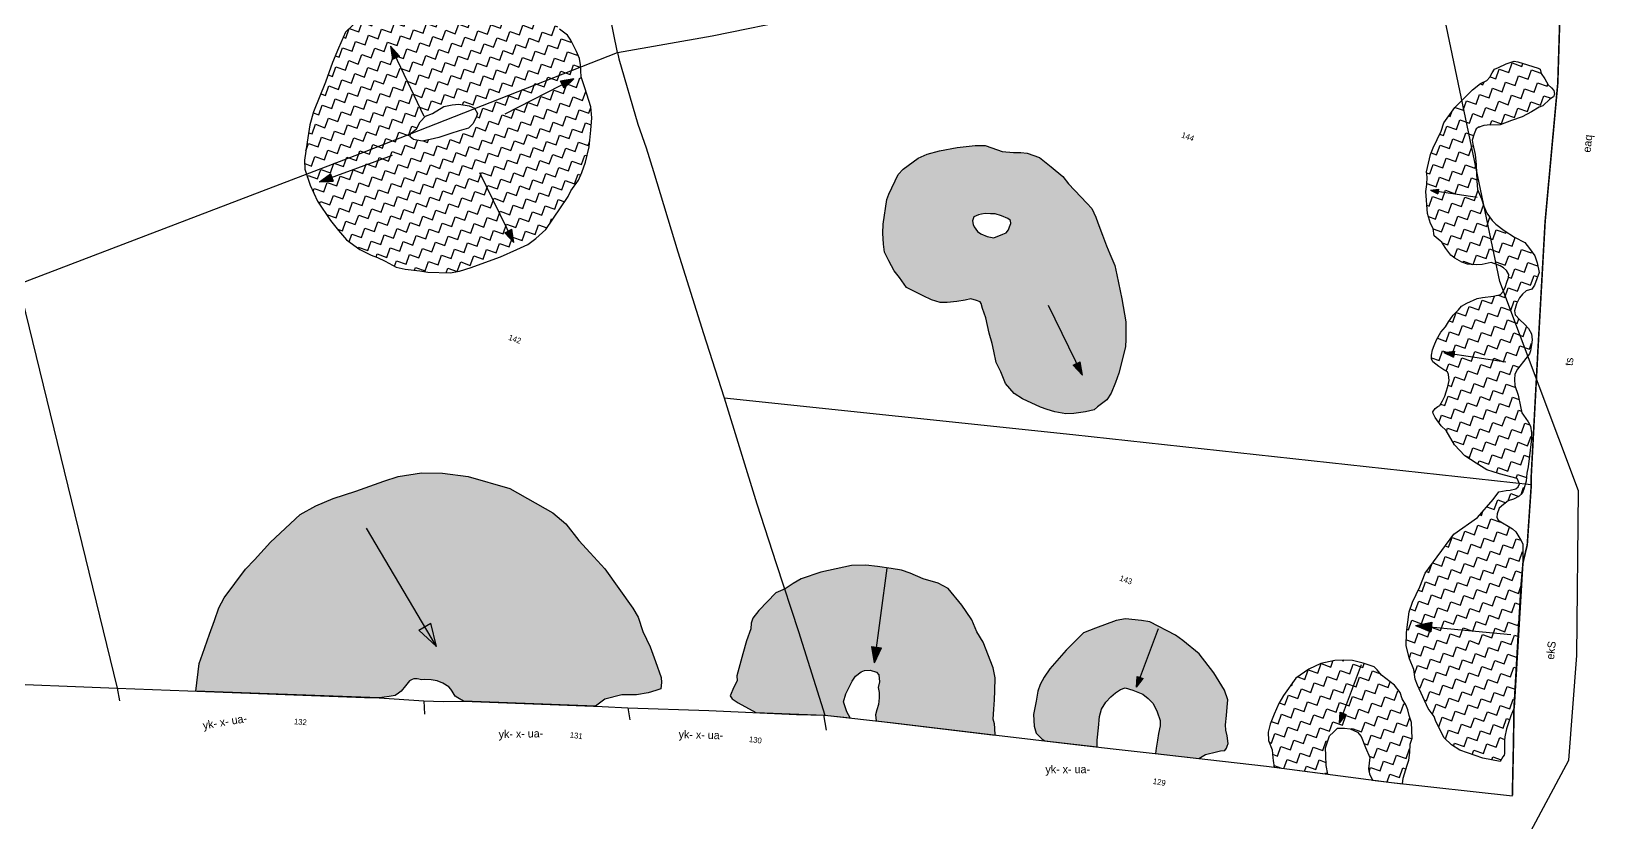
# Model space of a CAD drawing. Header units: metres. Extents: x 288056 to 292226, y 2022917 to 2025940.
# Drawn here: x 290928 to 291909, y 2024286 to 2024783 of the extents above; entities that cross this region are included whole.
import ezdxf
from ezdxf.enums import TextEntityAlignment as Align

# ---------------------------------------------------------------- set-up
doc = ezdxf.new("R2010")
doc.units = ezdxf.units.M
doc.header["$MEASUREMENT"] = 0
for name, color, linetype in [('POLY_HATCH', 12, 'Continuous'), ('POLY_PARCEL', 6, 'Continuous'), ('SYM_ARROW', 1, 'Continuous'), ('TEXT_MAPOUT', 7, 'Continuous'), ('TEXT_PARCEL', 7, 'Continuous'), ('V_BOUND_LINE', 7, 'Continuous'), ('VILLAGE BOUNDRY', 5, 'Continuous')]:
    doc.layers.add(name, color=color, linetype=linetype)
doc.styles.add('TEXT_MAP', font='', dxfattribs={"height": 1.8})
doc.styles.get('TEXT_MAP').set_extended_font_data('Kruti Dev 050')
pattern_1 = [(0, (0, 0), (3.175, 3.175), [3.175, -3.175]), (90, (3.175, 0), (-3.175, 3.175), [3.175, -3.175])]

# ---------------------------------------------------------------- blocks, each defined once
blk = doc.blocks.new('ARROWASPECT')
h = blk.add_hatch(color=256)
h.paths.add_polyline_path([(2.85, -2.85), (3.72, -1.98), (0, 0)])
h.paths.add_polyline_path([(0, 0), (1.98, -3.72), (2.85, -2.85)])
for points in [[(0, 0), (17.15, -17.15)], [(0, 0), (1.98, -3.72)], [(0, 0), (3.72, -1.98)], [(3.72, -1.98), (1.98, -3.72)]]:
    blk.add_lwpolyline(points)
blk = doc.blocks.new('CKKG')
at = {"layer": 'POLY_HATCH'}
h = blk.add_hatch(dxfattribs=at)
h.set_pattern_fill('ZIGZAG', color=256, style=0)
h.set_pattern_definition(pattern_1)
h.paths.add_polyline_path([(550.67, 354.79), (549.66, 358.54), (548.21, 361.71), (544.46, 366.62), (542.3, 369.5), (540.85, 373.03), (539.84, 374.77), (538.26, 376.5), (535.37, 379.24), (533.93, 380.39), (530.9, 381.26), (527.29, 383.71), (525.12, 384.72), (522.09, 386.02), (518.78, 386.88), (515.6, 387.31), (510.84, 387.31), (505.21, 386.45), (496.98, 385.01), (490.92, 382.55), (488.04, 381.11), (484, 378.95), (479.52, 375.63), (474.3, 368.09), (470.98, 363.62), (468.24, 358.14), (467.81, 352.66), (467.52, 347.75), (467.52, 341.26), (467.09, 331.25), (467.38, 327.07), (468.39, 321.73), (469.54, 316.1), (470.55, 313.51), (473.73, 309.32), (477.62, 305.43), (483.41, 301.08), (486.87, 298.92), (490.19, 297.04), (495.1, 295.6), (499, 295.02), (501.16, 295.02), (503.76, 294.73), (507.66, 294.21), (510.55, 294.5), (515.02, 295.51), (517.48, 295.94), (524.12, 298.1), (526.71, 299.55), (529.74, 301.85), (532.34, 304.02), (537.25, 308.06), (541.29, 311.95), (544.03, 314.55), (545.76, 317.14), (547.78, 320.89), (550.96, 332.87), (551.1, 334.89), (552.26, 338.78), (552.4, 341.38), (552.4, 344.84), (551.97, 349.74)])
h.paths.add_polyline_path([(515.59, 346.56), (515.3, 344.4), (514.44, 342.67), (511.98, 340.93), (509.82, 339.2), (506.65, 336.75), (504.34, 335.31), (502.17, 334.01), (499.43, 333.58), (498.13, 334.01), (497.99, 334.59), (498.13, 335.31), (499.14, 337.04), (499.57, 339.49), (500.58, 341.66), (502.32, 343.24), (504.91, 346.42), (507.22, 347.86), (509.1, 348.72), (512.27, 349.3), (514.15, 349.16), (515.59, 347.86)], flags=16)
h.paths.add_polyline_path([(360.48, 406.77), (360.47, 399.54), (358.71, 393.47), (357.54, 389.56), (357.93, 388), (358.52, 385.85), (359.69, 384.28), (361.26, 383.3), (364.19, 382.91), (366.73, 382.33), (370.45, 380.96), (373.19, 379.59), (376.52, 378.02), (378.47, 377.44), (382.19, 377.05), (385.13, 377.44), (388.45, 378.41), (391.78, 378.61), (397.26, 378.02), (403.71, 376.65), (410.56, 375.68), (415.45, 375.68), (419.17, 375.68), (423.87, 377.63), (428.37, 379.59), (433.65, 381.15), (438.93, 382.72), (444.41, 384.28), (447.93, 386.43), (451.26, 389.37), (454.59, 393.08), (456.74, 396.21), (461.24, 401.1), (465.94, 407.36), (468.28, 412.05), (471.22, 415.96), (472.79, 422.06), (472.79, 425), (472.99, 429.89), (472.99, 433.6), (472.99, 438.1), (472.99, 442.6), (472.79, 446.51), (472.6, 451.4), (472.6, 456.48), (472.4, 462.35), (469.27, 470.57), (467.13, 474.56), (464.78, 479.65), (464.39, 482.78), (463.6, 487.47), (462.43, 491.38), (460.67, 495.49), (457.93, 500.57), (454.6, 506.05), (448.54, 513.68), (441.88, 522.28), (437.15, 526.8), (417.11, 496.16), (392.49, 457.28), (394.31, 454.95), (396.26, 452.6), (396.85, 450.45), (397.05, 448.49), (396.46, 446.73), (394.7, 445.95), (392.74, 445.37), (390.39, 445.17), (386.09, 446.15), (385.39, 445.97)])
h = blk.add_hatch(dxfattribs=at)
h.set_pattern_fill('ZIGZAG', color=256, style=0)
h.set_pattern_definition(pattern_1)
h.paths.add_polyline_path([(870.31, 324.62), (868.3, 330.13), (867.31, 330.99), (864.96, 332.97), (863.72, 333.47), (862.11, 333.84), (860.13, 334.21), (858.52, 334.58), (857.9, 335.32), (857.65, 336.31), (857.65, 338.17), (858.52, 339.68), (859.51, 341.29), (860.87, 342.28), (862.23, 343.77), (862.85, 344.88), (862.85, 346.37), (862.73, 348.96), (862.11, 351.44), (861.86, 353.42), (861.12, 356.76), (859.88, 361.97), (859.26, 363.71), (858.27, 365.56), (857.16, 366.68), (855.05, 368.16), (854.31, 368.66), (853.32, 370.39), (851.45, 373.5), (849.47, 375.97), (848.72, 377.71), (848.23, 379.32), (848.48, 381.05), (849.84, 385.04), (850.46, 386.77), (850.46, 387.76), (850.09, 389.62), (849.72, 391.23), (848.98, 392.96), (847.49, 394.2), (845.88, 395.07), (844.02, 395.81), (842.17, 396.8), (841.55, 397.91), (841.41, 400.16), (841.66, 402.26), (842.15, 403.63), (842.9, 404.99), (844.38, 406.1), (844.75, 407.58), (844.75, 409.69), (844.75, 411.79), (843.27, 414.39), (841.78, 416.25), (839.43, 417.86), (837.45, 419.09), (833.85, 419.61), (830.14, 420.48), (827.04, 421.47), (825.56, 422.21), (823.21, 423.82), (821.6, 425.55), (820.11, 427.41), (818.01, 429.76), (816.89, 432.24), (815.02, 436.97), (813.66, 439.82), (811.93, 442.66), (811.31, 443.78), (811.18, 445.88), (811.31, 447.49), (811.68, 448.11), (813.16, 449.34), (814.16, 449.72), (817.87, 451.2), (820.84, 453.68), (823.56, 455.9), (825.79, 458.25), (827.53, 460.48), (828.52, 461.22), (829.88, 463.95), (830.74, 465.06), (830.74, 465.93), (830.13, 466.92), (829.14, 467.41), (827.9, 468.03), (826.29, 469.39), (824.68, 470.63), (823.94, 471.74), (823.19, 471.87), (819.73, 471.74), (816.51, 471.62), (815.39, 471.37), (813.29, 469.76), (811.43, 467.91), (810.44, 467.04), (810.19, 465.68), (809.95, 464.19), (809.33, 462.83), (807.84, 461.35), (806.11, 458.63), (803.63, 453.43), (802.77, 451.57), (801.16, 445.88), (801.16, 443.16), (800.54, 437.44), (800.54, 435.21), (801.16, 429.64), (801.9, 428.16), (802.52, 425.93), (803.01, 423.83), (805.75, 417.48), (807.74, 414.88), (808.97, 413.64), (810.09, 411.66), (812.32, 410.8), (812.93, 410.55), (814.79, 409.07), (817.02, 407.71), (818.51, 407.21), (820.98, 406.72), (822.84, 406.72), (823.95, 407.09), (825.44, 407.46), (827.17, 408.2), (829.65, 409.69), (832.62, 409.69), (833.86, 409.44), (834.97, 408.94), (836.09, 408.08), (836.33, 407.09), (836.33, 405.23), (836.33, 404.12), (836.21, 402.38), (835.71, 401.27), (833.86, 400.03), (830.76, 398.55), (829.28, 397.68), (826.68, 395.21), (825.44, 393.72), (824.94, 392.36), (823.95, 390.23), (823.21, 387.76), (822.84, 386.02), (822.1, 383.92), (821.6, 381.2), (821.48, 379.34), (821.48, 377.86), (821.72, 376.25), (822.1, 375.13), (822.84, 374.39), (825.07, 373.65), (826.92, 373.15), (828.16, 372.91), (828.78, 372.29), (829.52, 370.56), (829.77, 368.7), (829.9, 366.97), (829.9, 365.48), (829.77, 363.87), (829.4, 362.26), (828.91, 361.77), (828.41, 360.9), (828.04, 359.67), (828.29, 359.17), (829.28, 358.18), (831.91, 356.34), (833.94, 355.5), (837.86, 352.24), (842.08, 350.05), (846.14, 349.03), (850.02, 348.19), (854.08, 348.36), (857.8, 348.69), (859.82, 348.86), (861.01, 347.51), (861.01, 346.5), (860.5, 345.65), (858.98, 344.64), (857.8, 344.13), (855.77, 342.95), (854.92, 340.08), (852.21, 333.24), (846.98, 325.81), (842.58, 311.29), (842.41, 306.73), (841.91, 301.49), (841.91, 298.28), (843.26, 291.86), (844.61, 287.98), (846.98, 284.43), (849.34, 281.73), (850.69, 279.03), (852.05, 277.51), (857.62, 271.77), (860.16, 270.08), (861.17, 268.73), (865.39, 264.84), (868.27, 263.49), (871.31, 262.82), (873.84, 262.82), (878.91, 262.82), (884.32, 263.66), (884.66, 265.35), (884.79, 265.96), (884.79, 266.46), (883.92, 268.81), (883.42, 270.17), (883.18, 271.41), (882.81, 274.01), (882.68, 276.61), (882.68, 278.21), (882.8, 280.94)])
h.paths.add_polyline_path([(832.9, 256.53), (834.98, 257.22), (836.78, 257.63), (839.27, 257.49), (840.79, 256.53), (843.15, 253.76), (845.5, 251.27), (846.33, 247.8), (847.16, 246.42), (848.61, 244.89), (857.84, 246.93), (857.55, 248.63), (857.27, 252.93), (857.27, 254.59), (856.72, 256.94), (856.03, 259.43), (856.03, 261.37), (854.09, 265.94), (852.7, 267.74), (851.73, 269.26), (850.63, 270.51), (848.96, 271.89), (847.72, 273.55), (845.22, 275.08), (840.38, 276.74), (838.58, 277.84), (837.33, 278.4), (833.73, 278.4), (830.27, 277.98), (827.64, 277.15), (825.14, 276.18), (821.26, 273.83), (818.36, 270.92), (815.45, 266.91), (813.65, 260.54), (813.09, 257.63), (812.82, 254.03), (812.68, 250.71), (812.95, 248.08), (813.92, 245.73), (816, 243.37), (816.97, 241.02), (817.39, 240.33), (818.35, 238.42), (834.9, 241.96), (833.45, 244.34), (832.34, 247.25), (831.51, 249.47), (831.37, 251.82), (831.37, 253.48), (832.21, 255)])
h = blk.add_hatch(dxfattribs=at)
h.set_pattern_fill('ZIGZAG', color=256, style=0)
h.set_pattern_definition(pattern_1)
h.paths.add_polyline_path([(556.79, 175.13), (558.2, 175.28), (558.85, 175.62), (561.05, 176.23), (562.84, 176.53), (564.74, 176.53), (566.87, 176.04), (568.19, 175.24), (569.73, 173.91), (570.72, 173.72), (572.76, 173.37), (612.11, 185.59), (614.14, 188.65), (618.71, 191.77), (623.08, 193.22), (626.2, 195.09), (628.28, 196.55), (629.52, 197.59), (629.11, 199.46), (628.48, 200.91), (625.16, 205.07), (622.04, 208.81), (618.3, 212.54), (615.39, 216.28), (612.89, 218.36), (600.56, 227.11), (594.53, 230.23), (589.96, 232.72), (584.34, 236.25), (579.36, 238.12), (564.18, 240.82), (550.67, 239.99), (542.77, 238.33), (536.54, 236.25), (530.09, 232.72), (526.35, 229.81), (519.08, 223.99), (513.26, 219.42), (508.89, 215.48), (505.15, 211.32), (499.31, 200.04), (496.4, 193.19), (494.73, 189.45), (491.41, 178.85), (490.99, 175.32), (490.99, 171.17), (490.99, 166.6), (490.99, 159.95), (490.99, 156.83), (492.82, 148.39), (547.59, 165.56), (550.32, 166.99), (552, 167.9), (552.8, 168.93), (553.37, 169.8), (554.05, 171.86), (554.74, 173.68), (555.65, 174.71)])
h.paths.add_polyline_path([(687.6, 224.23), (689.26, 224.92), (691.32, 224.92), (692.29, 224.37), (693.25, 222.44), (693.39, 220.65), (694.22, 219.27), (694.77, 217.62), (695.32, 215.69), (695.32, 213.9), (695.46, 212.25), (696.35, 210.58), (732.82, 218.8), (731.98, 220.79), (731.43, 222.03), (730.6, 223.27), (730.19, 224.78), (729.78, 226.3), (728.95, 229.05), (728.12, 231.81), (726.88, 235.66), (725.23, 238.42), (719.58, 244.89), (716.68, 247.24), (713.93, 250.27), (711.45, 252.2), (709.52, 253.57), (703.73, 257.02), (700.28, 257.57), (695.32, 257.29), (690.91, 257.57), (688.02, 257.57), (684.85, 257.02), (680.57, 256.19), (676.99, 255.36), (672.85, 253.71), (664.54, 248.61), (659.45, 244.61), (657.52, 242.41), (655.72, 239.93), (653.38, 237.86), (650.21, 230.84), (649.25, 227.94), (649.38, 226.29), (649.8, 224.64), (649.8, 220.64), (650.07, 216.37), (650.62, 209.35), (651.18, 207.83), (650.9, 205.63), (650.76, 202.73), (651.59, 202.04), (653.79, 201.49), (660.07, 200.46), (680.57, 206.94), (688.37, 208.74), (686.77, 210.18), (684.71, 212.8), (684.57, 215.41), (684.85, 217.89), (685.12, 219.82), (685.53, 221.61), (686.77, 223.4)])
h.paths.add_polyline_path([(768.71, 246.38), (772.03, 246.24), (774.11, 245.55), (776.05, 244.58), (778.12, 242.5), (779.92, 240.29), (780.48, 238.77), (780.76, 236.28), (781.17, 234.2), (781.59, 231.71), (781.96, 230.03), (795.26, 233.11), (796.82, 235.03), (797.51, 235.44), (799.04, 236.41), (800.84, 237.66), (802.08, 238.21), (802.36, 239.04), (802.36, 239.74), (802.36, 240.57), (801.25, 242.78), (800.28, 244.3), (799.59, 245.83), (798.9, 248.73), (798.21, 251.23), (797.65, 253.44), (795.71, 255.93), (790.73, 259.95), (784.49, 263.96), (778.26, 266.18), (775.49, 267.01), (766.63, 268.25), (764, 267.84), (759.15, 266.59), (756.52, 265.21), (751.25, 260.78), (748.21, 258.15), (744.88, 251.23), (741.98, 244.03), (741.28, 240.98), (740.87, 238.35), (740.87, 236.14), (741.42, 233.09), (741.98, 228.8), (743.36, 225.48), (744.75, 223.68), (746.96, 222.57), (748.05, 222.26), (764.13, 225.93), (763.44, 227.97), (762.47, 231.71), (761.64, 235.17), (761.5, 237.52), (762.06, 240.01), (762.89, 242.09), (763.86, 243.75), (764.97, 245.27), (766.21, 246.24)])
h.paths.add_polyline_path([(686.61, 340.7), (689.15, 336.56), (691.11, 333.79), (692.37, 331.72), (694.33, 328.61), (696.64, 326.42), (699.17, 323.43), (702.86, 321.36), (705.85, 320.67), (711.96, 320.09), (714.26, 320.09), (716.68, 320.21), (720.13, 320.78), (722.44, 321.7), (725.78, 323.43), (728.08, 324.93), (728.77, 326.19), (730.73, 329.19), (731.31, 331.61), (731.54, 335.17), (731.54, 338.28), (730.74, 346.71), (730.05, 349.01), (728.21, 354.19), (724.64, 360.53), (720.7, 367.11), (719.09, 369.53), (716.44, 372.52), (714.6, 374.48), (712.27, 377.27), (709.62, 380.38), (708.47, 381.87), (706.4, 383.95), (704.33, 384.98), (701.91, 386.25), (696.95, 388.78), (694.53, 390.39), (690.04, 392.01), (685.66, 393.5), (681.6, 393.5), (679.65, 393.04), (677.46, 392.24), (674, 391.43), (672.5, 391.43), (668.36, 391.43), (665.48, 390.4), (660.41, 387.86), (655.46, 385.1), (652.23, 382.8), (650.04, 380.72), (646.7, 375.89), (645.78, 373.82), (645.09, 367.02), (645.09, 365.3), (646.6, 357.64), (647.4, 354.88), (648.78, 351.77), (649.94, 349.46), (652.12, 347.39), (654.66, 344.97), (656.96, 343.59), (660.07, 341.4), (665.83, 340.71), (668.71, 340.37), (671.48, 340.48), (673.6, 341.16), (676.36, 342.54), (678.66, 343.81), (680.16, 344.73), (682.01, 344.85), (683.27, 344.85), (683.73, 344.5), (684.65, 343.12)])
h.paths.add_polyline_path([(683.71, 367.92), (682.9, 367.11), (680.6, 365.16), (678.52, 364.81), (676.33, 364.93), (675.18, 365.27), (673.68, 366.31), (673.11, 366.88), (672.53, 367.92), (672.53, 369.19), (673.68, 370.34), (674.49, 370.8), (675.53, 371.37), (677.14, 371.83), (678.52, 372.29), (680.6, 372.41), (682.67, 372.29), (683.71, 371.95), (684.05, 371.14), (684.05, 369.99), (684.05, 368.96)], flags=16)
for points in [[(884.32, 263.66), (878.91, 262.82), (873.84, 262.82), (871.31, 262.82), (868.27, 263.49), (865.39, 264.84), (861.17, 268.73), (860.16, 270.08), (857.62, 271.77), (852.05, 277.51), (850.69, 279.03), (849.34, 281.73), (846.98, 284.43), (844.61, 287.98), (843.26, 291.86), (841.91, 298.28), (841.91, 301.49), (842.41, 306.73), (842.58, 311.29), (846.98, 325.81), (852.21, 333.24), (854.92, 340.08), (855.77, 342.95), (857.8, 344.13), (858.98, 344.64), (860.5, 345.65), (861.01, 346.5), (861.01, 347.51), (859.82, 348.86), (857.8, 348.69), (854.08, 348.36), (850.02, 348.19), (846.14, 349.03), (842.08, 350.05), (837.86, 352.24), (833.94, 355.5), (831.91, 356.34), (829.28, 358.18), (828.29, 359.17), (828.04, 359.67), (828.41, 360.9), (828.91, 361.77), (829.4, 362.26), (829.77, 363.87), (829.9, 365.48), (829.9, 366.97), (829.77, 368.7), (829.52, 370.56), (828.78, 372.29), (828.16, 372.91), (826.92, 373.15), (825.07, 373.65), (822.84, 374.39), (822.1, 375.13), (821.72, 376.25), (821.48, 377.86), (821.48, 379.34), (821.6, 381.2), (822.1, 383.92), (822.84, 386.02), (823.21, 387.76), (823.95, 390.23), (824.94, 392.36), (825.44, 393.72), (826.68, 395.21), (829.28, 397.68), (830.76, 398.55), (833.86, 400.03), (835.71, 401.27), (836.21, 402.38), (836.33, 404.12), (836.33, 405.23), (836.33, 407.09), (836.09, 408.08), (834.97, 408.94), (833.86, 409.44), (832.62, 409.69), (829.65, 409.69), (827.17, 408.2), (825.44, 407.46), (823.95, 407.09), (822.84, 406.72), (820.98, 406.72), (818.51, 407.21), (817.02, 407.71), (814.79, 409.07), (812.93, 410.55), (812.32, 410.8), (810.09, 411.66), (808.97, 413.64), (807.74, 414.88), (805.75, 417.48), (803.01, 423.83), (802.52, 425.93), (801.9, 428.16), (801.16, 429.64), (800.54, 435.21), (800.54, 437.44), (801.16, 443.16), (801.16, 445.88), (802.77, 451.57), (803.63, 453.43), (806.11, 458.63), (807.84, 461.35), (809.33, 462.83), (809.95, 464.19), (810.19, 465.68), (810.44, 467.04), (811.43, 467.91), (813.29, 469.76), (815.39, 471.37), (816.51, 471.62), (819.73, 471.74), (823.19, 471.87), (823.94, 471.74), (824.68, 470.63), (826.29, 469.39), (827.9, 468.03), (829.14, 467.41), (830.13, 466.92), (830.74, 465.93), (830.74, 465.06), (829.88, 463.95), (828.52, 461.22), (827.53, 460.48), (825.79, 458.25), (823.56, 455.9), (820.84, 453.68), (817.87, 451.2), (814.16, 449.72), (813.16, 449.34), (811.68, 448.11), (811.31, 447.49), (811.18, 445.88), (811.31, 443.78), (811.93, 442.66), (813.66, 439.82), (815.02, 436.97), (816.89, 432.24), (818.01, 429.76), (820.11, 427.41), (821.6, 425.55), (823.21, 423.82), (825.56, 422.21), (827.04, 421.47), (830.14, 420.48), (833.85, 419.61), (837.45, 419.09), (839.43, 417.86), (841.78, 416.25), (843.27, 414.39), (844.75, 411.79), (844.75, 409.69), (844.75, 407.58), (844.38, 406.1), (842.9, 404.99), (842.15, 403.63), (841.66, 402.26), (841.41, 400.16), (841.55, 397.91), (842.17, 396.8), (844.02, 395.81), (845.88, 395.07), (847.49, 394.2), (848.98, 392.96), (849.72, 391.23), (850.09, 389.62), (850.46, 387.76), (850.46, 386.77), (849.84, 385.04), (848.48, 381.05), (848.23, 379.32), (848.72, 377.71), (849.47, 375.97), (851.45, 373.5), (853.32, 370.39), (854.31, 368.66), (855.05, 368.16), (857.16, 366.68), (858.27, 365.56), (859.26, 363.71), (859.88, 361.97), (861.12, 356.76), (861.86, 353.42), (862.11, 351.44), (862.73, 348.96), (862.85, 346.37), (862.85, 344.88), (862.23, 343.77), (860.87, 342.28), (859.51, 341.29), (858.52, 339.68), (857.65, 338.17), (857.65, 336.31), (857.9, 335.32), (858.52, 334.58), (860.13, 334.21), (862.11, 333.84), (863.72, 333.47), (864.96, 332.97), (867.31, 330.99), (868.3, 330.13), (870.31, 324.62), (882.8, 280.94), (882.68, 278.21), (882.68, 276.61), (882.81, 274.01), (883.18, 271.41), (883.42, 270.17), (883.92, 268.81), (884.79, 266.46), (884.79, 265.96), (884.66, 265.35), (884.32, 263.66)], [(685.66, 393.5), (690.04, 392.01), (694.53, 390.39), (696.95, 388.78), (701.91, 386.25), (704.33, 384.98), (706.4, 383.95), (708.47, 381.87), (709.62, 380.38), (712.27, 377.27), (714.6, 374.48), (716.44, 372.52), (719.09, 369.53), (720.7, 367.11), (724.64, 360.53), (728.21, 354.19), (730.05, 349.01), (730.74, 346.71), (731.54, 338.28), (731.54, 335.17), (731.31, 331.61), (730.73, 329.19), (728.77, 326.19), (728.08, 324.93), (725.78, 323.43), (722.44, 321.7), (720.13, 320.78), (716.68, 320.21), (714.26, 320.09), (711.96, 320.09), (705.85, 320.67), (702.86, 321.36), (699.17, 323.43), (696.64, 326.42), (694.33, 328.61), (692.37, 331.72), (691.11, 333.79), (689.15, 336.56), (686.61, 340.7), (684.65, 343.12), (683.73, 344.5), (683.27, 344.85), (682.01, 344.85), (680.16, 344.73), (678.66, 343.81), (676.36, 342.54), (673.6, 341.16), (671.48, 340.48), (668.71, 340.37), (665.83, 340.71), (660.07, 341.4), (656.96, 343.59), (654.66, 344.97), (652.12, 347.39), (649.94, 349.46), (648.78, 351.77), (647.4, 354.88), (646.6, 357.64), (645.09, 365.3), (645.09, 367.02), (645.78, 373.82), (646.7, 375.89), (650.04, 380.72), (652.23, 382.8), (655.46, 385.1), (660.41, 387.86), (665.48, 390.4), (668.36, 391.43), (672.5, 391.43), (674, 391.43), (677.46, 392.24), (679.65, 393.04), (681.6, 393.5), (685.66, 393.5)], [(507.66, 294.21), (510.55, 294.5), (515.02, 295.51), (517.48, 295.94), (524.12, 298.1), (526.71, 299.55), (529.74, 301.85), (532.34, 304.02), (537.25, 308.06), (541.29, 311.95), (544.03, 314.55), (545.76, 317.14), (547.78, 320.89), (550.96, 332.87), (551.1, 334.89), (552.26, 338.78), (552.4, 341.38), (552.4, 344.84), (551.97, 349.74), (550.67, 354.79), (549.66, 358.54), (548.21, 361.71), (544.46, 366.62), (542.3, 369.5), (540.85, 373.03), (539.84, 374.77), (538.26, 376.5), (535.37, 379.24), (533.93, 380.39), (530.9, 381.26)], [(470.98, 363.62), (468.24, 358.14), (467.81, 352.66), (467.52, 347.75), (467.52, 341.26), (467.09, 331.25), (467.38, 327.07), (468.39, 321.73), (469.54, 316.1), (470.55, 313.51), (473.73, 309.32), (477.62, 305.43), (483.41, 301.08), (486.87, 298.92), (490.19, 297.04), (495.1, 295.6), (499, 295.02), (501.16, 295.02), (503.76, 294.73), (507.66, 294.21)], [(672.53, 369.19), (672.53, 367.92), (673.11, 366.88), (673.68, 366.31), (675.18, 365.27), (676.33, 364.93), (678.52, 364.81), (680.6, 365.16), (682.9, 367.11), (683.71, 367.92), (684.05, 368.96), (684.05, 369.99), (684.05, 371.14), (683.71, 371.95), (682.67, 372.29), (680.6, 372.41), (678.52, 372.29), (677.14, 371.83), (675.53, 371.37), (674.49, 370.8), (673.68, 370.34), (672.53, 369.19)], [(499.14, 337.04), (499.57, 339.49), (500.58, 341.66), (502.32, 343.24), (504.91, 346.42), (507.22, 347.86), (509.1, 348.72), (512.27, 349.3), (514.15, 349.16), (515.59, 347.86), (515.59, 346.56), (515.3, 344.4), (514.44, 342.67), (511.98, 340.93), (509.82, 339.2), (506.65, 336.75), (504.34, 335.31), (502.17, 334.01), (499.43, 333.58), (498.13, 334.01), (497.99, 334.59), (498.13, 335.31), (499.14, 337.04)], [(834.9, 241.96), (833.45, 244.34), (832.34, 247.25), (831.51, 249.47), (831.37, 251.82), (831.37, 253.48), (832.21, 255), (832.9, 256.53), (834.98, 257.22), (836.78, 257.63), (839.27, 257.49), (840.79, 256.53), (843.15, 253.76), (845.5, 251.27), (846.33, 247.8), (847.16, 246.42), (848.61, 244.89), (857.84, 246.93), (857.55, 248.63), (857.27, 252.93), (857.27, 254.59), (856.72, 256.94), (856.03, 259.43), (856.03, 261.37), (854.09, 265.94), (852.7, 267.74), (851.73, 269.26), (850.63, 270.51), (848.96, 271.89), (847.72, 273.55), (845.22, 275.08), (840.38, 276.74), (838.58, 277.84), (837.33, 278.4), (833.73, 278.4), (830.27, 277.98), (827.64, 277.15), (825.14, 276.18), (821.26, 273.83), (818.36, 270.92), (815.45, 266.91), (813.65, 260.54), (813.09, 257.63), (812.82, 254.03), (812.68, 250.71), (812.95, 248.08), (813.92, 245.73), (816, 243.37), (816.97, 241.02), (817.39, 240.33), (818.35, 238.42), (834.9, 241.96)], [(763.44, 227.97), (762.47, 231.71), (761.64, 235.17), (761.5, 237.52), (762.06, 240.01), (762.89, 242.09), (763.86, 243.75), (764.97, 245.27), (766.21, 246.24), (768.71, 246.38), (772.03, 246.24), (774.11, 245.55), (776.05, 244.58), (778.12, 242.5), (779.92, 240.29), (780.48, 238.77), (780.76, 236.28), (781.17, 234.2), (781.59, 231.71), (781.96, 230.03), (795.26, 233.11), (796.82, 235.03), (797.51, 235.44), (799.04, 236.41), (800.84, 237.66), (802.08, 238.21), (802.36, 239.04), (802.36, 239.74), (802.36, 240.57), (801.25, 242.78), (800.28, 244.3), (799.59, 245.83), (798.9, 248.73), (798.21, 251.23), (797.65, 253.44), (795.71, 255.93), (790.73, 259.95), (784.49, 263.96), (778.26, 266.18), (775.49, 267.01), (766.63, 268.25), (764, 267.84), (759.15, 266.59), (756.52, 265.21), (751.25, 260.78), (748.21, 258.15), (744.88, 251.23), (741.98, 244.03), (741.28, 240.98), (740.87, 238.35), (740.87, 236.14), (741.42, 233.09), (741.98, 228.8), (743.36, 225.48), (744.75, 223.68), (746.96, 222.57), (748.05, 222.26), (764.13, 225.93), (763.44, 227.97)], [(686.77, 210.18), (684.71, 212.8), (684.57, 215.41), (684.85, 217.89), (685.12, 219.82), (685.53, 221.61), (686.77, 223.4), (687.6, 224.23), (689.26, 224.92), (691.32, 224.92), (692.29, 224.37), (693.25, 222.44), (693.39, 220.65), (694.22, 219.27), (694.77, 217.62), (695.32, 215.69), (695.32, 213.9), (695.46, 212.25), (696.35, 210.58), (732.82, 218.8), (731.98, 220.79), (731.43, 222.03), (730.6, 223.27), (730.19, 224.78), (729.78, 226.3), (728.95, 229.05), (728.12, 231.81), (726.88, 235.66), (725.23, 238.42), (719.58, 244.89), (716.68, 247.24), (713.93, 250.27), (711.45, 252.2), (709.52, 253.57), (703.73, 257.02), (700.28, 257.57), (695.32, 257.29), (690.91, 257.57), (688.02, 257.57), (684.85, 257.02), (680.57, 256.19), (676.99, 255.36), (672.85, 253.71), (664.54, 248.61), (659.45, 244.61), (657.52, 242.41), (655.72, 239.93), (653.38, 237.86), (650.21, 230.84), (649.25, 227.94), (649.38, 226.29), (649.8, 224.64), (649.8, 220.64), (650.07, 216.37), (650.62, 209.35), (651.18, 207.83), (650.9, 205.63), (650.76, 202.73), (651.59, 202.04), (653.79, 201.49), (660.07, 200.46), (680.57, 206.94), (688.37, 208.74), (686.77, 210.18)], [(492.82, 148.39), (490.99, 156.83), (490.99, 159.95), (490.99, 166.6), (490.99, 171.17), (490.99, 175.32), (491.41, 178.85), (494.73, 189.45), (496.4, 193.19), (499.31, 200.04), (505.15, 211.32), (508.89, 215.48), (513.26, 219.42), (519.08, 223.99), (526.35, 229.81), (530.09, 232.72), (536.54, 236.25), (542.77, 238.33), (550.67, 239.99), (564.18, 240.82), (579.36, 238.12), (584.34, 236.25), (589.96, 232.72), (594.53, 230.23), (600.56, 227.11), (612.89, 218.36), (615.39, 216.28), (618.3, 212.54), (622.04, 208.81), (625.16, 205.07), (628.48, 200.91), (629.11, 199.46), (629.52, 197.59), (628.28, 196.55), (626.2, 195.09), (623.08, 193.22), (618.71, 191.77), (614.14, 188.65), (612.11, 185.59), (572.76, 173.37), (572.76, 173.37), (572.76, 173.37)], [(572.76, 173.37), (570.72, 173.72), (569.73, 173.91), (568.32, 175.13), (567.75, 175.51), (566.87, 176.04), (564.74, 176.53), (562.84, 176.53), (561.05, 176.23), (558.85, 175.62), (558.2, 175.28), (556.79, 175.13), (555.77, 174.75), (555.38, 174.4), (554.74, 173.68), (554.05, 171.86), (553.37, 169.8), (552.8, 168.93), (552, 167.9), (550.32, 166.99), (547.59, 165.56)], [(547.59, 165.56), (492.82, 148.39)]]:
    blk.add_lwpolyline(points, dxfattribs=at)
at = {"layer": 'POLY_PARCEL'}
for points in [[(550.45, 380.51), (517.31, 435.59), (499.84, 467.91), (451.87, 544.95)], [(550.45, 380.51), (576.59, 395.3), (648.9, 438.91), (716.53, 483.46), (809.08, 538.83)], [(398.17, 249.7), (483.87, 322.77), (550.45, 380.51)], [(550.45, 380.51), (551.5, 378.71), (563.86, 361.45), (568.83, 355.37), (573.46, 349.2), (589, 328.09), (605.04, 306.64), (615.86, 292.56), (617.83, 289.9)], [(617.83, 289.9), (724.43, 315.4), (864.62, 348.47)], [(617.83, 289.9), (638.59, 262.03), (650.44, 246.47), (664.07, 228.82), (680.57, 206.94)], [(680.57, 206.94), (701.66, 211.8), (731.55, 218.51), (757.5, 224.41), (769.05, 227.06), (780.96, 229.8), (816.03, 237.93), (854.5, 246.15), (891.48, 254.88)], [(398.17, 249.7), (469.4, 141.11)], [(469.4, 141.11), (543.17, 164.05), (547.59, 165.56), (560.97, 169.34), (566.76, 171.12), (572.76, 173.37), (590.84, 178.98), (614.11, 186.21), (621.82, 188.49), (645.95, 196.17), (672.23, 204.16), (680.57, 206.94)], [(680.18, 206.81), (682.55, 202.58)], [(621.82, 188.49), (623.66, 185.18)], [(560.97, 169.34), (562.6, 165.45)], [(223.64, 64.06), (235.79, 68.47), (287.8, 85.2), (345.23, 102.24), (389.42, 116.24), (469.4, 141.11)], [(469.4, 141.11), (471.37, 137.58)]]:
    blk.add_lwpolyline(points, dxfattribs=at)
at = {"layer": 'V_BOUND_LINE', "const_width": 0.5}
for points in [[(864.62, 348.47), (864, 349.97), (852.74, 388.1), (841.22, 427.51), (830.55, 469.47), (820.48, 501), (809.08, 538.83)], [(891.48, 254.88), (886.43, 270.17), (882.8, 280.94), (872.26, 317.14), (870.31, 324.62), (869.7, 330.31), (864.62, 348.47)]]:
    blk.add_lwpolyline(points, dxfattribs=at)
at = {"layer": 'SYM_ARROW'}
for p, xscale, yscale, zscale, rotation in [((804.21, 424.65), 0.6084363251516931, 0.6084363251516931, 0.6084363251516931, 56.0738123910325), ((825.07, 378.22), 0.8064752530593622, 0.8064752530593622, 0.8064752530593622, 56.07381239103167), ((845.21, 294.9), 1.234646149367355, 1.234646149367355, 1.234646149367355, 59.06278245633143), ((832.98, 258.25), 0.8064752530593757, 0.8064752530593757, 0.8064752530593757, 133.9131222953079), ((769.48, 247.62), 0.8064752530593757, 0.8064752530593757, 0.8064752530593757, 133.9131222953079), ((689.81, 227.45), 1.234646149367446, 1.234646149367446, 1.234646149367446, 146.9006493918808), ((559.11, 186.67), 1.773547430407253, 1.773547430407253, 1.773547430407253, 185.1772227317485)]:
    blk.add_blockref('ARROWASPECT', p, dxfattribs=dict(at, xscale=xscale, yscale=yscale, zscale=zscale, rotation=rotation))
for p, rotation in [((540.3, 368.19), 271.723300214405), ((721.01, 333.9), 180.420713345637), ((476.22, 311.26), 84.70735621944185), ((539.74, 313.67), 180.420713345637)]:
    blk.add_blockref('ARROWASPECT', p, dxfattribs=dict(at, rotation=rotation))
blk.add_blockref('ARROWASPECT', (482.9, 358.68), dxfattribs=at)
at = {"layer": 'TEXT_MAPOUT', "style": 'TEXT_MAP'}
for s, rotation, p in [('eaq', 103.5422, (847.46, 452.37)), ('ts', 103.5422, (864.44, 387.68)), ('ekS', 103.5422, (889.58, 299.21)), ('yk- x- ua-', 19.6978, (751.64, 212.78)), ('yk- x- ua-', 18.1513, (639.94, 184.85)), ('yk- x- ua-', 20.6436, (586.97, 166.12)), ('yk- x- ua-', 29.0793, (499.11, 137.9))]:
    blk.add_text(s, height=2.5, rotation=rotation, dxfattribs=at).set_placement(p)
for s, rotation, p in [('129', 9.6578, (786.09, 222.07)), ('130', 12.1021, (662.74, 192.37)), ('131', 12.2868, (609.54, 174.97)), ('132', 15.2065, (526.87, 150.23))]:
    blk.add_text(s, height=1.8, rotation=rotation, dxfattribs=at).set_placement(p, align=Align.MIDDLE)
at = {"layer": 'TEXT_PARCEL', "style": 'TEXT_MAP'}
for s, p in [('144', (727.17, 415.15)), ('142', (550.11, 285.35)), ('143', (755.16, 278.15))]:
    blk.add_text(s, height=1.8, dxfattribs=at).set_placement(p, align=Align.MIDDLE)

msp = doc.modelspace()

# ---------------------------------------------------------------- linework, layer by layer
at = {"layer": 'VILLAGE BOUNDRY'}
msp.add_lwpolyline([(291828.11, 2024203.62), (291893.13, 2024325.2), (291898.01, 2024390.86), (291899.13, 2024494.14), (291849.73, 2024625.54), (291795.75, 2024883.53), (291810.89, 2025398.53), (291711.07, 2025522.47), (291688.58, 2025511.43), (291654.82, 2025489.32), (291575.91, 2025422.71), (291542.15, 2025400.6), (291474.54, 2025345.12), (291429.56, 2025323.06), (291305.7, 2025234.43), (291204.33, 2025156.84), (291170.49, 2025123.51), (291091.66, 2025068.12), (291057.9, 2025045.97), (291024.14, 2025023.83), (290967.97, 2025001.85), (290934.3, 2024990.92), (290664.82, 2024892.22)], dxfattribs=at)

# ---------------------------------------------------------------- block references
at = {"xscale": 2.00845675546648, "yscale": 2.00845675546648, "zscale": 2.00845675546648, "rotation": 340.5008168132081}
msp.add_blockref('CKKG', (289998.94, 2024417.92), dxfattribs=at)

doc.saveas('drawing.dxf')
